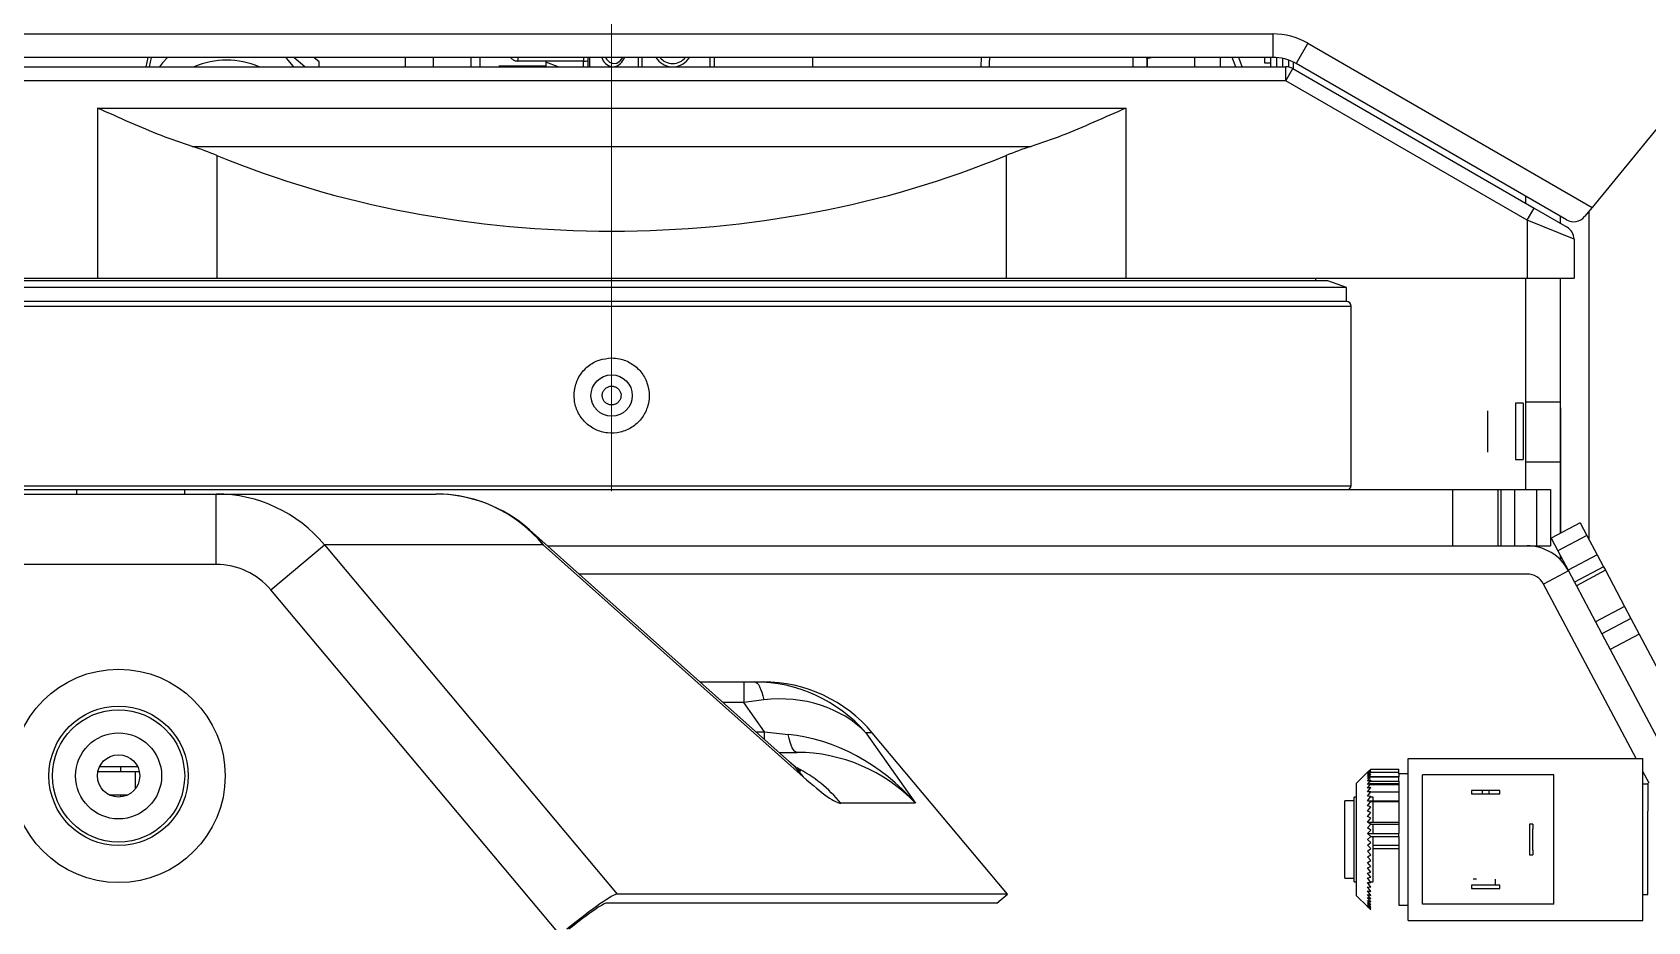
# Model space of a CAD drawing. Header units: millimetres. Extents: x 0 to 415, y 0 to 292.
# Drawn here: x 99.85 to 117.05, y 105.84 to 115.3 of the extents above; entities that cross this region are included whole.
import ezdxf

# ---------------------------------------------------------------- set-up
doc = ezdxf.new("R2010")
doc.units = ezdxf.units.MM
doc.linetypes.add('CENTERX2', pattern=[20.32, 12.7, -2.54, 2.54, -2.54])

msp = doc.modelspace()

# ---------------------------------------------------------------- linework, layer by layer
at = {"color": 7, "linetype": 'CENTERX2', "lineweight": 18}
for p, q in [((106.0158, 116.4963), (106.0158, 110.6857)), ((106.0158, 113.70935), (106.0158, 110.41829)), ((97.7658, 112.6857), (115.7658, 112.6857))]:
    msp.add_line(p, q, dxfattribs=at)
at = {"color": 7, "linetype": 'Continuous', "lineweight": 25}
for p, q in [((118.91445, 116.43156), (116.45743, 113.43803)), ((99.17412, 115.2857), (113.05621, 115.2857)), ((113.05621, 115.2857), (113.05621, 115.0357)), ((113.43121, 115.18522), (113.30621, 114.96871)), ((113.43121, 115.18522), (116.45743, 113.43803)), ((113.05621, 115.0357), (99.17412, 115.0357)), ((99.2658, 114.9357), (113.19452, 114.9357)), ((101.07438, 115.0357), (101.05384, 114.9357)), ((101.11226, 115.0357), (101.09172, 114.9357)), ((102.74805, 114.9357), (102.63269, 115.0357)), ((102.90082, 114.98767), (102.84541, 115.0357)), ((102.90082, 114.9357), (102.90082, 114.98767)), ((103.8158, 115.0357), (103.8158, 114.9357)), ((104.1158, 115.0357), (104.1158, 114.9357)), ((104.5158, 115.0357), (104.5158, 115.02684)), ((104.5158, 115.02684), (104.5158, 114.9357)), ((104.6158, 114.9357), (104.6158, 115.0357)), ((105.3158, 114.94261), (104.8158, 114.94261)), ((105.0158, 115.0357), (105.0158, 114.99678)), ((105.7158, 114.99678), (105.0158, 114.99678)), ((105.3158, 114.9836), (105.3158, 114.94261)), ((105.4474, 114.9357), (105.3158, 114.9836)), ((105.7158, 115.0357), (105.7158, 114.99678)), ((105.7158, 114.9357), (105.7158, 114.99678)), ((105.7658, 114.9357), (105.7658, 115.0357)), ((105.77923, 115.0357), (105.77923, 114.9357)), ((106.30225, 114.9357), (106.30225, 115.0357)), ((106.33881, 115.0357), (106.33881, 114.9357)), ((107.0658, 114.9357), (107.0658, 115.0357)), ((107.10803, 115.0357), (107.10873, 114.9357)), ((108.15875, 114.9357), (108.15806, 115.0357)), ((109.9511, 114.9357), (109.95519, 115.0357)), ((111.5658, 115.04261), (111.5658, 114.9357)), ((111.71708, 115.02335), (111.71368, 115.0357)), ((111.7158, 115.02801), (111.7158, 114.9357)), ((111.71708, 115.02335), (111.76192, 115.0357)), ((111.72261, 114.9357), (111.72261, 115.02488)), ((112.22261, 115.0357), (112.22261, 114.9357)), ((112.49761, 115.0357), (112.49761, 114.9357)), ((112.66225, 114.9357), (112.62441, 115.0357)), ((112.73175, 114.9357), (112.69391, 115.0357)), ((112.96876, 115.0357), (112.96876, 114.97775)), ((112.96876, 114.97775), (113.03237, 114.97775)), ((113.03237, 115.0357), (113.03237, 114.9357)), ((113.09597, 115.02721), (113.09597, 114.9357)), ((113.15958, 115.0249), (113.15958, 114.9357)), ((113.19452, 114.7857), (113.19452, 114.9357)), ((113.22318, 115.007), (113.22318, 114.93294)), ((113.27261, 114.98645), (113.27261, 114.91382)), ((116.18647, 113.3058), (113.30621, 114.96871)), ((113.19452, 114.7857), (99.2658, 114.7857)), ((113.19452, 114.7857), (113.26952, 114.91561)), ((115.7658, 113.30117), (113.19452, 114.7857)), ((113.26952, 114.91561), (115.8408, 113.43108)), ((100.53857, 114.4963), (100.53857, 112.6857)), ((100.53857, 114.4963), (111.49302, 114.4963)), ((111.49302, 114.4963), (111.49302, 112.6857)), ((101.54882, 114.08672), (110.48278, 114.08672)), ((101.81235, 113.99175), (101.81235, 112.6857)), ((110.21925, 113.99175), (110.21925, 112.6857)), ((115.74761, 113.55917), (115.74761, 113.48488)), ((115.7658, 113.30117), (115.8408, 113.43108)), ((115.8408, 113.43108), (116.1908, 113.229)), ((116.45743, 113.43803), (116.37741, 113.34054)), ((116.42261, 113.3956), (116.42261, 109.91)), ((115.7658, 113.30117), (115.7658, 112.6857)), ((116.2658, 113.0991), (115.7658, 113.30117)), ((116.12261, 113.26837), (116.12261, 113.34267)), ((116.2658, 113.0991), (116.2658, 112.6857)), ((113.8408, 112.5857), (98.1908, 112.5857)), ((113.64313, 112.65765), (98.38846, 112.65765)), ((99.2658, 112.6857), (100.53857, 112.6857)), ((100.53857, 112.6857), (101.81235, 112.6857)), ((101.81235, 112.6857), (110.21925, 112.6857)), ((110.21925, 112.6857), (111.49302, 112.6857)), ((111.49302, 112.6857), (115.7658, 112.6857)), ((113.5158, 112.65765), (113.5158, 112.6857)), ((113.5158, 112.65765), (113.5158, 112.6857)), ((113.8408, 112.5857), (113.64313, 112.65765)), ((113.8408, 112.4357), (113.8408, 112.5857)), ((115.74761, 112.6857), (115.74761, 111.36579)), ((115.7658, 112.6857), (116.2658, 112.6857)), ((116.12261, 109.96899), (116.12261, 112.6857)), ((98.1408, 112.3857), (113.8908, 112.3857)), ((113.8408, 112.4357), (98.1908, 112.4357)), ((113.8408, 112.4357), (98.1908, 112.4357)), ((113.8908, 110.4757), (113.8908, 112.3857)), ((115.72261, 111.35422), (115.64261, 111.35422)), ((115.64261, 111.35422), (115.64261, 110.75422)), ((115.72261, 111.35422), (115.72261, 110.75422)), ((115.74761, 111.36579), (115.74761, 110.72922)), ((116.12261, 111.36579), (115.74761, 111.36579)), ((116.12211, 111.30536), (116.12211, 110.52062)), ((116.12236, 110.87072), (116.12236, 110.95881)), ((116.12236, 110.35993), (116.12236, 110.87072)), ((115.64261, 110.75422), (115.72261, 110.75422)), ((115.74761, 110.72922), (116.12261, 110.72922)), ((115.74761, 110.72922), (115.74761, 110.4357)), ((98.1408, 110.4757), (113.8908, 110.4757)), ((116.12211, 110.52062), (116.12211, 109.96872)), ((88.16422, 110.38771), (101.80356, 110.38771)), ((96.26612, 110.4357), (100.31619, 110.4357)), ((100.31619, 110.4357), (101.46526, 110.4357)), ((100.31619, 110.4357), (100.31619, 110.38771)), ((101.46526, 110.4357), (114.97137, 110.4357)), ((101.46526, 110.4357), (101.46526, 110.38771)), ((101.80356, 109.63771), (101.80356, 110.38771)), ((101.80356, 110.38771), (104.14269, 110.38771)), ((114.97137, 110.4357), (115.45433, 110.4357)), ((114.97137, 110.4357), (114.97137, 109.8357)), ((115.45433, 110.4357), (115.48601, 110.4357)), ((115.45433, 110.4357), (115.45433, 109.8357)), ((115.48601, 110.4357), (115.6309, 110.4357)), ((115.48601, 110.4357), (115.48601, 109.8357)), ((115.6309, 110.4357), (115.6309, 109.8357)), ((115.6309, 110.4357), (115.8658, 110.4357)), ((115.8658, 110.4357), (115.8658, 109.8357)), ((115.8658, 110.4357), (116.0158, 110.4357)), ((116.0158, 110.4357), (116.0158, 109.8357)), ((116.12236, 109.96886), (116.12236, 110.35993)), ((107.90973, 107.53833), (105.14101, 110.00725)), ((116.33224, 110.08026), (116.02309, 109.91616)), ((116.40256, 109.94777), (116.09342, 109.78367)), ((116.33224, 110.08026), (116.40256, 109.94777)), ((116.40256, 109.94777), (116.5127, 109.74028)), ((102.3851, 109.36737), (102.95674, 109.84703)), ((102.95674, 109.84703), (106.0756, 106.13012)), ((105.28596, 109.84703), (102.95674, 109.84703)), ((108.05468, 107.37811), (105.28596, 109.84703)), ((105.33339, 109.8357), (114.97137, 109.8357)), ((114.97137, 109.8357), (115.45433, 109.8357)), ((115.45433, 109.8357), (115.48601, 109.8357)), ((115.48601, 109.8357), (115.6309, 109.8357)), ((115.6309, 109.8357), (115.8658, 109.8357)), ((115.8658, 109.8357), (116.0158, 109.8357)), ((116.02309, 109.91616), (116.09342, 109.78367)), ((116.09342, 109.78367), (116.20355, 109.57619)), ((101.80356, 109.63771), (88.16422, 109.63771)), ((116.12211, 109.72961), (116.12211, 109.68579)), ((116.12236, 109.68554), (116.12236, 109.72914)), ((116.12261, 109.68528), (116.12261, 109.72867)), ((116.5127, 109.74028), (116.20355, 109.57619)), ((116.58063, 109.61231), (116.27148, 109.44821)), ((116.5127, 109.74028), (116.58063, 109.61231)), ((116.58063, 109.61231), (116.60013, 109.57555)), ((115.76513, 109.5357), (105.66982, 109.5357)), ((116.20677, 109.57012), (115.94178, 109.42947)), ((116.92708, 107.5732), (115.94178, 109.42947)), ((116.20355, 109.57619), (116.27148, 109.44821)), ((116.27148, 109.44821), (116.29099, 109.41146)), ((116.60013, 109.57555), (116.29099, 109.41146)), ((116.60013, 109.57555), (116.80392, 109.19162)), ((105.46152, 105.70105), (102.3851, 109.36737)), ((116.29099, 109.41146), (116.49478, 109.02752)), ((116.80392, 109.19162), (116.49478, 109.02752)), ((116.80392, 109.19162), (116.87152, 109.06427)), ((116.49478, 109.02752), (116.56237, 108.90018)), ((116.87152, 109.06427), (116.56237, 108.90018)), ((116.87152, 109.06427), (116.96068, 108.89629)), ((116.56237, 108.90018), (116.65153, 108.7322)), ((116.96068, 108.89629), (116.65153, 108.7322)), ((116.96068, 108.89629), (117.31924, 108.22078)), ((116.65153, 108.7322), (117.23922, 107.62502)), ((106.95721, 108.38771), (107.42356, 108.38771)), ((107.42356, 108.38771), (107.53949, 108.38771)), ((107.42356, 108.38771), (107.42356, 108.16804)), ((107.53949, 108.38771), (107.62882, 108.38771)), ((107.42356, 108.16804), (107.20355, 108.16804)), ((107.64333, 107.85738), (107.42356, 108.16804)), ((107.55193, 107.85738), (107.64333, 107.85738)), ((107.64333, 107.77588), (107.64333, 107.85738)), ((108.72223, 107.84703), (109.25281, 107.09703)), ((108.7919, 107.84703), (108.72223, 107.84703)), ((110.23256, 106.13012), (108.7919, 107.84703)), ((107.79828, 107.63771), (107.99114, 107.63771)), ((114.50014, 105.8482), (114.50014, 107.5732)), ((114.50014, 107.5732), (117.00014, 107.5732)), ((117.00014, 105.8482), (117.00014, 107.5732)), ((100.54439, 107.4357), (100.69173, 107.4357)), ((100.56266, 107.48771), (100.96577, 107.48771)), ((100.69173, 107.4357), (100.98404, 107.4357)), ((100.78509, 107.48771), (100.78509, 107.4357)), ((100.94173, 107.4357), (100.94173, 107.24946)), ((114.06514, 107.4257), (113.95014, 107.3107)), ((114.06514, 107.42298), (114.10014, 107.45999)), ((114.10014, 107.45999), (114.06514, 107.4257)), ((114.06514, 107.41484), (114.10014, 107.45429)), ((114.10014, 107.45429), (114.06514, 107.42298)), ((114.06514, 107.40134), (114.10014, 107.44292)), ((114.10014, 107.44292), (114.06514, 107.41484)), ((114.06514, 107.38258), (114.10014, 107.42599)), ((114.10014, 107.42599), (114.06514, 107.40134)), ((114.06514, 107.35871), (114.10014, 107.40361)), ((114.10014, 107.40361), (114.06514, 107.38258)), ((114.06514, 107.32991), (114.10014, 107.37596)), ((114.10014, 107.37596), (114.06514, 107.35871)), ((114.07477, 107.4257), (114.07867, 107.4257)), ((114.0765, 107.41484), (114.08431, 107.41484)), ((114.08374, 107.38258), (114.40014, 107.38258)), ((114.08564, 107.4257), (114.09973, 107.4257)), ((114.0999, 107.4257), (114.40014, 107.4257)), ((114.10014, 107.45999), (114.40014, 107.45999)), ((114.10014, 107.37596), (114.40014, 107.37596)), ((114.40014, 107.4257), (114.40014, 107.45999)), ((114.40014, 107.4107), (114.40014, 107.4257)), ((114.50014, 107.4107), (114.40014, 107.4107)), ((114.40014, 107.4107), (114.40014, 107.37596)), ((114.40014, 107.32991), (114.40014, 107.37596)), ((116.05014, 107.3982), (114.65014, 107.3982)), ((114.65014, 106.0232), (114.65014, 107.3982)), ((116.05014, 106.0232), (116.05014, 107.3982)), ((117.06641, 107.3107), (117.00014, 107.43556)), ((100.66514, 107.1857), (100.69173, 107.1857)), ((100.69173, 107.1857), (100.86329, 107.1857)), ((100.78509, 107.1857), (100.78509, 107.16369)), ((113.95014, 106.1107), (113.95014, 107.3107)), ((114.06514, 107.2964), (114.10014, 107.34325)), ((114.10014, 107.34325), (114.06514, 107.32991)), ((114.06514, 107.25842), (114.10014, 107.30572)), ((114.10014, 107.30572), (114.06514, 107.2964)), ((114.06514, 107.21628), (114.10014, 107.26366)), ((114.10014, 107.26366), (114.06514, 107.25842)), ((114.06514, 107.17029), (114.10014, 107.21739)), ((114.10014, 107.21739), (114.06514, 107.21628)), ((114.09017, 107.32991), (114.40014, 107.32991)), ((114.09324, 107.2964), (114.40014, 107.2964)), ((114.09931, 107.21628), (114.40014, 107.21628)), ((114.10014, 107.30572), (114.40014, 107.30572)), ((114.10014, 107.21739), (114.40014, 107.21739)), ((114.40014, 107.32991), (114.40014, 107.12081)), ((115.19014, 107.2332), (115.17514, 107.2332)), ((115.17514, 107.2332), (115.17514, 107.1982)), ((115.17514, 107.1982), (115.28764, 107.1982)), ((115.22514, 107.2332), (115.19014, 107.2332)), ((115.42514, 107.2332), (115.22514, 107.2332)), ((115.28764, 107.2332), (115.28764, 107.1982)), ((115.28764, 107.1982), (115.36264, 107.1982)), ((115.36264, 107.1982), (115.36264, 107.2332)), ((115.36264, 107.1982), (115.47514, 107.1982)), ((115.46014, 107.2332), (115.42514, 107.2332)), ((115.47514, 107.2332), (115.46014, 107.2332)), ((115.47514, 107.1982), (115.47514, 107.2332)), ((117.05014, 107.2982), (117.00014, 107.2982)), ((117.05014, 107.3107), (117.05014, 107.0107)), ((109.25281, 107.09703), (108.45745, 107.09703)), ((113.92514, 107.1232), (113.82514, 107.1232)), ((113.82514, 106.7107), (113.82514, 107.1232)), ((113.95014, 107.1607), (113.92514, 107.1607)), ((113.92514, 106.7107), (113.92514, 107.1607)), ((114.10014, 107.16727), (114.06514, 107.17029)), ((114.06514, 107.12081), (114.10014, 107.16727)), ((114.10014, 107.11368), (114.06514, 107.12081)), ((114.06514, 107.12081), (114.40014, 107.12081)), ((114.06514, 107.0682), (114.10014, 107.11368)), ((114.10014, 107.05701), (114.06514, 107.0682)), ((114.06514, 107.01287), (114.10014, 107.05701)), ((114.10014, 106.99771), (114.06514, 107.01287)), ((114.12514, 107.1607), (114.09519, 107.1607)), ((114.10014, 107.11368), (114.40014, 107.11368)), ((114.12514, 107.12081), (114.12514, 107.1607)), ((114.12514, 106.89576), (114.12514, 107.11368)), ((114.40014, 107.11368), (114.40014, 107.12081)), ((114.40014, 107.11368), (114.40014, 106.77302)), ((114.06514, 106.95525), (114.10014, 106.99771)), ((114.10014, 106.93623), (114.06514, 106.95525)), ((114.06514, 106.89576), (114.10014, 106.93623)), ((114.06514, 106.89576), (114.40014, 106.89576)), ((114.10014, 106.87303), (114.06514, 106.89576)), ((114.06514, 106.83486), (114.10014, 106.87303)), ((114.10014, 106.87303), (114.40014, 106.87303)), ((114.12514, 106.77302), (114.12514, 106.87303)), ((115.79014, 106.8732), (115.79014, 106.5482)), ((115.82514, 106.8732), (115.79014, 106.8732)), ((115.82514, 106.8732), (115.82514, 106.8232)), ((117.05014, 106.1232), (117.05014, 107.0107)), ((113.82514, 106.2982), (113.82514, 106.7107)), ((113.92514, 106.2607), (113.92514, 106.7107)), ((114.10014, 106.8086), (114.06514, 106.83486)), ((114.06514, 106.77302), (114.10014, 106.8086)), ((114.10014, 106.74342), (114.06514, 106.77302)), ((114.06514, 106.77302), (114.40014, 106.77302)), ((114.06514, 106.7107), (114.10014, 106.74342)), ((114.10014, 106.67799), (114.06514, 106.7107)), ((114.06514, 106.64839), (114.10014, 106.67799)), ((114.10014, 106.74342), (114.40014, 106.74342)), ((114.12514, 106.7107), (114.12514, 106.74342)), ((114.12514, 106.2607), (114.12514, 106.7107)), ((114.40014, 106.74342), (114.40014, 106.77302)), ((114.40014, 106.74342), (114.40014, 106.0107)), ((115.82514, 106.5982), (115.82514, 106.8232)), ((114.10014, 106.61281), (114.06514, 106.64839)), ((114.06514, 106.58654), (114.10014, 106.61281)), ((114.10014, 106.54837), (114.06514, 106.58654)), ((114.06514, 106.52565), (114.10014, 106.54837)), ((114.10014, 106.48517), (114.06514, 106.52565)), ((114.12514, 106.64839), (114.40014, 106.64839)), ((114.12514, 106.61281), (114.40014, 106.61281)), ((115.79014, 106.5482), (115.82514, 106.5482)), ((115.82514, 106.5982), (115.82514, 106.5482)), ((114.06514, 106.46616), (114.10014, 106.48517)), ((114.10014, 106.42369), (114.06514, 106.46616)), ((114.06514, 106.40853), (114.10014, 106.42369)), ((114.10014, 106.36439), (114.06514, 106.40853)), ((114.06514, 106.3532), (114.10014, 106.36439)), ((114.10014, 106.30773), (114.06514, 106.3532)), ((113.82514, 106.2982), (113.92514, 106.2982)), ((113.92514, 106.2607), (113.95014, 106.2607)), ((114.06514, 106.30059), (114.10014, 106.30773)), ((114.10014, 106.25413), (114.06514, 106.30059)), ((114.06514, 106.25111), (114.10014, 106.25413)), ((114.10014, 106.20401), (114.06514, 106.25111)), ((114.10014, 106.15774), (114.06514, 106.20512)), ((114.06514, 106.20512), (114.10014, 106.20401)), ((114.10014, 106.11569), (114.06514, 106.16298)), ((114.06514, 106.16298), (114.10014, 106.15774)), ((114.09519, 106.2607), (114.12514, 106.2607)), ((115.17514, 106.2232), (115.17514, 106.1882)), ((115.47514, 106.2232), (115.17514, 106.2232)), ((115.17514, 106.1882), (115.47514, 106.1882)), ((115.22514, 106.2882), (115.19014, 106.2882)), ((115.42514, 106.2882), (115.42514, 106.2232)), ((115.47514, 106.1882), (115.47514, 106.2232)), ((110.11707, 106.03321), (105.96209, 106.03321)), ((110.23256, 106.13012), (106.0756, 106.13012)), ((110.11707, 106.03321), (110.23256, 106.13012)), ((113.95014, 106.1107), (114.06514, 105.9957)), ((114.10014, 106.07816), (114.06514, 106.12501)), ((114.06514, 106.12501), (114.10014, 106.11569)), ((114.10014, 106.04544), (114.06514, 106.09149)), ((114.06514, 106.09149), (114.10014, 106.07816)), ((114.10014, 106.01779), (114.06514, 106.06269)), ((114.06514, 106.06269), (114.10014, 106.04544)), ((114.10014, 105.99541), (114.06514, 106.03882)), ((114.06514, 106.03882), (114.10014, 106.01779)), ((114.10014, 105.97848), (114.06514, 106.02006)), ((114.06514, 106.02006), (114.10014, 105.99541)), ((114.10014, 105.96712), (114.06514, 106.00656)), ((114.06514, 106.00656), (114.10014, 105.97848)), ((114.10014, 105.96142), (114.06514, 105.99842)), ((114.06514, 105.99842), (114.10014, 105.96712)), ((114.06514, 105.9957), (114.10014, 105.96142)), ((114.40014, 106.0107), (114.50014, 106.0107)), ((116.05014, 106.0232), (114.65014, 106.0232)), ((117.00014, 106.1232), (117.05014, 106.1232)), ((114.50014, 105.8482), (117.00014, 105.8482))]:
    msp.add_line(p, q, dxfattribs=at)
at = {"color": 7, "linetype": 'Continuous', "lineweight": 25, "flags": 128}
for points in [[(101.28392, 115.0357), (101.23279, 114.97835), (101.20019, 114.9357)], [(102.62891, 114.93916), (102.55435, 115.02878), (102.54768, 115.0357)], [(105.94897, 115.0357), (105.96181, 115.01535), (105.99432, 114.98421), (106.03196, 114.97023), (106.07066, 114.97493), (106.10622, 114.99781), (106.13444, 115.0357)], [(105.14101, 110.00725), (105.19782, 109.95244), (105.28596, 109.84703)], [(107.53949, 108.38771), (107.55259, 108.38459), (107.56557, 108.37525), (107.57834, 108.35977), (107.59078, 108.33828), (107.60279, 108.31096), (107.61428, 108.27803), (107.62515, 108.23977), (107.6353, 108.1965)], [(107.99114, 107.63771), (107.97805, 107.64084), (107.96507, 107.65018), (107.9523, 107.66566), (107.93986, 107.68715), (107.92784, 107.71447), (107.91635, 107.7474), (107.90549, 107.78566), (107.89534, 107.82893)], [(107.90973, 107.53833), (107.96654, 107.48352), (108.05468, 107.37811)]]:
    msp.add_lwpolyline(points, dxfattribs=at)
at = {"color": 7, "linetype": 'Continuous', "lineweight": 25}
for centre, radius in [((106.0158, 111.4357), 0.22), ((100.76422, 107.38771), 1.13564), ((100.76422, 107.38771), 0.74172), ((100.76422, 107.38771), 0.70418), ((100.76422, 107.38771), 0.45798), ((100.76422, 107.38771), 0.225)]:
    msp.add_circle(centre, radius, dxfattribs=at)
for centre, radius, start, end in [((113.05621, 114.5357), 0.75, 60, 90), ((101.9158, 114.11714), 0.88865, 67.091937, 112.908063), ((105.72821, 115.1499), 0.15363, 265.365409, 284.161875), ((106.05025, 115.0792), 0.14685, 197.230595, 257.741076), ((106.0069, 115.08546), 0.15424, 283.847404, 341.180925), ((106.6658, 115.14261), 0.2077, 210.978688, 264.990227), ((106.6658, 115.14261), 0.17297, 218.175872, 321.824128), ((106.6658, 115.14261), 0.2077, 275.009773, 329.021312), ((113.05621, 114.5357), 0.5, 60, 90), ((113.19452, 114.7857), 0.15, 60, 90), ((116.26147, 113.4357), 0.15, 240, 320.621686), ((116.1158, 113.0991), 0.15, 0, 60), ((113.8408, 112.3857), 0.05, 0, 90), ((113.8508, 110.4757), 0.04, 270, 0), ((104.14269, 108.88771), 1.5, 48.276001, 90), ((104.14118, 108.90547), 1.48224, 39.436687, 89.941612), ((115.76513, 109.3357), 0.5, 27.959144, 90), ((115.76513, 109.3357), 0.2, 27.959144, 90), ((107.3082, 106.14984), 1.48928, 39.494511, 62.74435)]:
    msp.add_arc(centre, radius, start, end, dxfattribs=at)
for centre, major_axis, ratio, start_param, end_param in [((100.53857, 112.48549), (2.5, 0), 0.70020754, 1.03618184, 1.1548028), ((111.49302, 112.48549), (2.5, 0), 0.70020754, 1.98678986, 2.10541081), ((106.0158, 118.96241), (8.25, 0), 0.70020754, 4.17777449, 5.24700347), ((101.80356, 108.88771), (1.50006, 0), 0.99996309, 0.6939042, 1.57079633), ((101.80356, 108.88771), (0.75647, 0), 0.99144486, 0.6939042, 1.57079633), ((107.57896, 106.88771), (1.3108, -0.79348), 0.97112353, 1.25131043, 2.12820255), ((107.62882, 106.88771), (-1.51294, 0), 0.99144486, 3.83549685, 4.71238898), ((107.57896, 106.88771), (1.29565, 0.75919), 0.83192876, 0.20123393, 1.07812605), ((107.04838, 107.63771), (1.55152, 0.38914), 0.27805357, 1.11421047, 1.25753835), ((106.51779, 108.38771), (2.16011, -0.48928), 0.14503096, 5.29298891, 5.43631679), ((108.10955, 106.13771), (-1.28397, 1.35349), 0.79943172, 4.66366802, 5.54056015), ((108.10955, 106.13771), (1.45391, -0.70779), 0.90962249, 1.18530396, 2.06219609), ((105.94015, 110.09703), (-2.53767, 2.99364), 0.07693162, 2.64013876, 3.07647107), ((105.50806, 105.64558), (0.57453, 0.48209), 0.08462459, 0.10051181, 1.44417563), ((105.50806, 105.64558), (0.45963, 0.38567), 0.08462459, 0.10051181, 1.38597122), ((110.8658, 101.6857), (-4.125, 0), 0.98181818, 3.86776959, 4.87372075)]:
    msp.add_ellipse(centre, major_axis=major_axis, ratio=ratio, start_param=start_param, end_param=end_param, dxfattribs=at)
for points, knots in [([(104.93834, 115.0357), (104.93872, 115.03499), (104.94474, 115.02393), (104.96549, 115.00945), (104.99251, 114.99802), (105.00983, 114.9971), (105.0158, 114.99678)], [0, 0, 0, 0, 0.02705433, 0.4232734, 0.80139216, 1, 1, 1, 1]), ([(110.04345, 115.0357), (110.04129, 115.0221), (110.03612, 114.98953), (110.03603, 114.95552), (110.03599, 114.9357)], [0, 0, 0, 0, 0.41756756, 1, 1, 1, 1]), ([(101.54882, 114.08672), (101.43979, 114.12386), (101.22098, 114.19839), (100.88296, 114.34273), (100.65467, 114.44438), (100.53925, 114.49599), (100.53857, 114.4963)], [0, 0, 0, 0, 0.32922202, 0.66068331, 0.9979996, 1, 1, 1, 1]), ([(111.49302, 114.4963), (111.49234, 114.49599), (111.37887, 114.44524), (111.15059, 114.34361), (110.81251, 114.19905), (110.59181, 114.12386), (110.48278, 114.08672)], [0, 0, 0, 0, 0.00200041, 0.33361226, 0.67077757, 1, 1, 1, 1]), ([(106.0158, 111.8357), (105.97085, 111.83128), (105.88096, 111.82245), (105.7613, 111.7536), (105.67026, 111.65216), (105.61814, 111.5254), (105.61086, 111.3888), (105.64917, 111.2575), (105.72873, 111.14627), (105.84068, 111.06757), (105.9724, 111.03036), (106.10895, 111.03884), (106.23496, 111.09198), (106.33633, 111.18382), (106.40163, 111.30409), (106.42344, 111.43922), (106.39932, 111.57383), (106.33204, 111.69303), (106.22918, 111.78265), (106.11751, 111.82924), (106.04422, 111.8339), (106.0158, 111.8357)], [0, 0, 0, 0, 0.05364158, 0.10728149, 0.16096479, 0.21467658, 0.26834113, 0.32195644, 0.37559736, 0.42929873, 0.48300113, 0.53664357, 0.59025867, 0.64392152, 0.69763291, 0.75131784, 0.80494246, 0.85856712, 0.91225203, 0.96596344, 1, 1, 1, 1]), ([(105.9158, 111.4357), (105.9169, 111.42446), (105.91911, 111.40197), (105.93635, 111.37204), (105.96173, 111.34929), (105.99343, 111.33627), (106.02759, 111.33447), (106.06043, 111.34408), (106.08824, 111.36402), (106.10789, 111.39204), (106.11715, 111.42498), (106.11498, 111.45913), (106.10164, 111.49064), (106.07862, 111.51595), (106.04852, 111.53222), (106.01472, 111.53761), (105.98106, 111.53151), (105.95127, 111.51461), (105.92892, 111.48882), (105.91738, 111.46096), (105.91624, 111.44272), (105.9158, 111.4357)], [0, 0, 0, 0, 0.05368408, 0.10736799, 0.16105619, 0.21474719, 0.26843352, 0.32211502, 0.37579905, 0.42948903, 0.48317909, 0.53686323, 0.5905447, 0.64423091, 0.69792187, 0.75161019, 0.80529258, 0.85897502, 0.91266341, 0.96635436, 1, 1, 1, 1]), ([(115.34261, 111.27422), (115.34261, 111.27133), (115.34261, 111.26688), (115.34261, 111.23954), (115.34261, 111.21121), (115.34261, 111.17601), (115.34261, 111.12484), (115.34261, 111.05461), (115.34261, 110.98435), (115.34261, 110.93305), (115.34261, 110.89789), (115.34261, 110.86893), (115.34261, 110.84376), (115.34261, 110.82912), (115.34261, 110.83427), (115.34261, 110.83429)], [0, 0, 0, 0, 0.11966604, 0.184084367, 0.249869743, 0.315655119, 0.380073445, 0.499739485, 0.619405525, 0.683823852, 0.749609228, 0.815394604, 0.87981293, 0.999478971, 1, 1, 1, 1]), ([(108.02935, 107.43758), (108.02843, 107.43825), (108.02644, 107.43969), (108.00979, 107.45263), (107.98238, 107.47512), (107.94792, 107.5045), (107.92096, 107.52838), (107.90973, 107.53833)], [0, 0, 0, 0, 0.17116987, 0.36774427, 0.58590815, 0.827446, 1, 1, 1, 1])]:
    msp.add_open_spline(points, degree=3, knots=knots, dxfattribs=at)

doc.saveas('drawing.dxf')
